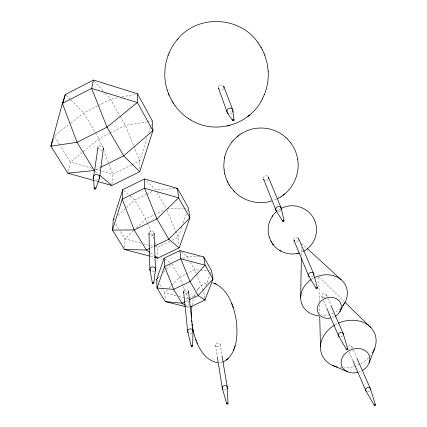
<?xml version="1.0" encoding="UTF-8"?>
<svg xmlns="http://www.w3.org/2000/svg" width="427" height="427" viewBox="0 0 427 427"><rect width="100%" height="100%" fill="white"/><g stroke="black" fill="none" stroke-linecap="round" stroke-linejoin="round"><path stroke-width="0.32" stroke-dasharray="2.13 1.6" d="M139.778 169.124L139.789 160.798L147.432 136.8M301.409 255.357L301.547 247.377M124.631 247.521L124.983 238.89L119.806 230.489M111.954 184.24L112.851 174.157L104.039 151.532M192.049 305.075L193.404 298.911M68.245 171.323L70.423 162.121L99.037 138.69L109.595 133.389M148.644 133.01L150.453 127.331M150.656 126.696L151.66 123.542M181.651 227.361L178.118 237.327L178.929 245.205M183.194 223.001L186.284 214.285M187.389 211.173L187.832 209.924M194.114 296.76L195.908 292.612M204.64 298.222L203.61 291.331L204.074 290.114M205.697 285.844L209.87 274.876M210.105 274.267L210.799 272.437M197.947 289.287L197.119 290.424C199.612 286.48 203.514 282.962 208.349 282.509M198.219 288.919L198.955 287.91M167.496 289.901L164.827 292.757L165.228 299.706M169.273 287.995L179.505 277.043L194.749 269.789L199.905 270.04M158.022 277.977L160.744 275.132M163.466 272.293L166.188 269.453M166.642 268.978L171.633 263.769L179.505 277.043L182.484 284.441M133.523 230.697L124.983 238.89L141.086 243.15M136.368 227.97L145.858 218.87L154.094 214.861M118.124 215.341L125.922 208.136M126.408 207.682L134.692 200.028L145.997 194.477M54.683 135.53L70.274 123.419M70.791 123.019L83.783 112.931L97.756 105.837M277.817 210.612L279.797 209.278M279.781 209.289L280.822 208.691M98.338 105.544L110.566 99.336L118.893 97.612M110.182 133.096L125.431 125.431L146.674 121.962M303.72 251.14L300.459 252.576M95.397 169.93L99.523 167.875M131.591 164.865L112.851 174.157L101.455 170.923M132.178 164.571L139.789 160.798L134.094 146.776M146.594 194.189L151.953 191.558M154.686 214.573L165.276 209.417M150.496 248.034L153.448 246.614M169.749 241.356L157.195 247.409L150.107 245.536M172.14 240.209L178.118 237.327L166.946 210.052M182.868 258.394L187.005 256.413L200.519 256.835M188.777 298.329L196.489 294.689M185.628 301.505L188.633 300.085M276.349 199.217L273.536 200.38M222.109 362.309L220.044 362.72M122.095 96.945L135.546 94.159M147.315 121.855L151.82 121.119M174.931 188.574L155.524 189.807L145.804 180.327M167.101 208.819L183.306 208.243M183.957 208.216L187.197 208.104M200.546 270.072L206.988 270.387M207.634 270.419L210.207 270.547M186.599 306.869L189.177 307.509L188.184 298.612L182.729 285.055M176.191 295.607L164.827 292.757L162.783 289.415M178.716 296.237L188.184 298.612M150.672 256.339L154.494 257.337M143.664 243.828L149.466 245.365M94.613 180.669L97.164 181.384M91.954 168.227L70.423 162.121L60.394 145.959M95.755 169.305L100.82 170.747M185.873 305.524L189.177 307.509M150.678 253.126L154.446 255.842M165.094 258.949L170.122 262.658M181.438 251.855L187.005 256.413L188.942 259.76M95.221 171.371L98.247 173.938M123.734 190.522L129.712 195.71M130.208 196.137L134.692 200.028L145.858 218.87L147.304 222.515M301.617 243.385L306.944 248.284M319.188 277L344.055 301.339M66.206 95.413L70.37 99.56M70.829 100.025L83.783 112.931L95.312 132.397M94.356 81.05L103.558 91.431M105.309 93.406L110.566 99.336L119.934 115.792M54.512 136.491L60.047 145.404M115.664 223.764L119.459 229.929M157.344 280.507L158.022 281.623M159.725 284.403L162.447 288.86M95.648 132.968L99.037 138.69L102.373 147.251M190.234 261.986L194.749 269.789L196.271 273.483M157.179 192.694L166.119 208.264M120.259 116.357L125.431 125.431L133.848 146.162M351.843 346.687L356.977 358.322M326.233 294.657L327.616 297.827M327.819 298.302L331 305.599M349.195 352.104L352.601 360.004M321.857 296.525L322.631 298.356M323.666 300.795L326.506 307.509M196.521 274.097L203.61 291.331M147.545 223.118L153.816 238.906M155.268 242.552L155.988 244.372M156.229 244.981L157.195 247.409L157.648 257.534M220.092 344.429L222.077 356.246M215.48 345.187L217.476 357.826M318.734 277.203L319.348 301.659M319.433 304.963L319.631 312.922M226.305 389.136A2.546 2.06 -10.5 0 1 223.583 389.515M371.09 354.906A28.438 23.095 -20.8 0 1 370.316 355.894M368.624 357.789A28.438 23.095 -20.8 0 1 344.37 367.909M341.808 367.796A28.438 23.095 -20.8 0 1 339.919 367.578M335.211 324.782A28.438 23.095 -20.8 0 1 337.954 323.372M360.708 371.325A14.71 11.791 -20.7 0 1 358.765 372.066M369.889 390.556A2.493 1.954 -20.4 0 1 367.209 391.49M348.032 346.623A2.29 1.857 -20.8 0 1 351.421 346.164A2.29 1.857 -20.8 0 1 350.999 349.056M349.638 349.537A2.29 1.857 -20.8 0 1 348.581 349.387M340.575 308.15A23.811 20.085 -21.3 0 1 335.334 312.148M333.37 313.199A23.811 20.085 -21.3 0 1 322.123 315.985M311.55 279.338A23.811 20.085 -21.3 0 1 314.016 277.897M334.624 316.642A12.244 10.232 -21.1 0 1 332.233 317.656M342.78 335.793A2.599 2.13 -20.7 0 1 339.988 336.78M192.15 332.713A2.663 2.247 -7.7 0 1 188.99 333.135M187.576 293.077A2.439 2.114 -7.2 0 1 184.667 293.274M183.727 290.899A2.439 2.114 -7.2 0 1 185.766 289.389A2.439 2.114 -7.2 0 1 188.126 290.328M154.323 271.316A2.797 2.461 -2.9 0 1 150.977 271.326M153.202 235.245A2.551 2.29 -1.6 0 1 150.01 235.336M149.178 232.699A2.551 2.29 -1.6 0 1 153.955 232.72M97.682 179.922A3.021 2.77 11.2 0 1 94.484 179.244M102.512 149.957A2.738 2.546 14.7 0 1 98.802 149.776M98.6 146.285A2.738 2.546 14.7 0 1 103.297 147.32M280.758 210.5A2.845 2.557 -22.2 0 1 278.105 211.669M268.119 179.276A2.589 2.375 -23.4 0 1 264.751 180.269M263.422 178.235A2.589 2.375 -23.4 0 1 267.66 176.18M298.356 240.262A2.482 2.183 -22 0 1 295.18 241.415M293.803 239.643A2.482 2.183 -22 0 1 295.196 237.412A2.482 2.183 -22 0 1 297.881 237.556M313.188 276.013A2.717 2.327 -21.3 0 1 310.648 277.107M232.224 112.883A3.037 2.925 -26.8 0 1 228.909 113.87M223.684 88.789A2.749 2.679 -32.7 0 1 220.369 90.172M218.629 86.964A2.749 2.679 -32.7 0 1 222.851 85.373M216.831 346.708A2.338 1.954 -10.3 0 0 220.113 344.568A2.338 1.954 -10.3 0 0 216.452 343.351A2.338 1.954 -10.3 0 0 216.831 346.708M323.436 297.688A2.381 2.007 -21.3 0 0 326.335 294.924A2.381 2.007 -21.3 0 0 322.444 294.352A2.381 2.007 -21.3 0 0 323.436 297.688"/><path stroke-width="0.64" d="M93.977 180.493L67.813 173.165L50.882 146.178L62.358 103.355L65.283 94.49L93.481 80.062L137.467 93.759L137.366 102.507L152.935 130.641L139.773 171.686L111.842 185.499L97.804 181.566M300.667 297.518L301.361 258.02M276.904 211.333C269.378 217.396 266.234 228.199 269.341 237.343M192.636 345.987L192.983 330.866M154.494 257.337L157.68 258.164L179.196 247.831L189.887 217.898L188.494 208.056L177.52 188.408L144.417 178.972L122.736 189.663L122.223 199.174L112.472 230.068L124.545 249.517L149.397 256.003M122.736 189.663L113.251 219.846L112.472 230.068L134.201 229.939L156.912 218.902L178.614 197.813L177.52 188.408L176.223 188.488M191.835 306.26L191.365 317.571M153.816 282.968L155.46 269.57M99.56 177.739L103.398 148.409M93.582 176.879L97.89 148.238M224.362 158.684L223.748 166.151L224.682 173.762M224.709 157.019C225.952 151.59 228.44 146.466 231.898 142.111M224.34 158.801L224.735 156.896M93.481 80.062L91.65 88.4L107.012 127.193L123.697 155.834L139.773 171.686M223.065 361.995C237.407 354.554 237.914 334.827 236.312 320.741C233.959 306.175 228.125 288.358 212.94 282.823M62.886 103.419L65.283 94.49M264.468 94.33C267.366 87.087 268.647 79.209 268.215 71.416M53.199 138.946L50.882 146.178L77.041 142.282L107.012 127.193L137.366 102.507L91.65 88.4L62.358 103.355L77.041 142.282L94.218 170.517L67.813 173.165M177.168 39.78C165.617 53.46 161.785 73.081 167.24 90.118M233.574 350.156L234.06 348.758M234.492 347.493L235.026 345.966M185.313 306.554L165.34 301.601L157.008 288.049L156.661 279.397L164.091 258.207L179.922 250.612L203.738 256.931L211.498 270.611L212.993 279.05L204.923 300.101L190.346 306.96M95.728 188.766L99.475 178.128M369.136 362.859L374.666 348.485M168.003 55.766L168.137 55.435M168.953 53.354L169.092 53.023M264.489 94.292L262.338 99M339.849 311.737L344.482 303.181M261.11 101.247L262.354 98.968M261.121 101.22C248.023 125.527 214.13 134.718 190.704 119.939M272.853 215.624L272.143 216.633M233.025 140.771L235.624 138.07L239.905 134.612M177.926 38.9C198.016 14.07 240.417 16.327 258.084 42.828M231.845 142.18L233.078 140.707M177.082 39.882L178.011 38.793M156.661 279.397L157.568 278.447M113.251 219.846L114.228 218.944M226.459 360.084L228.36 358.408M281.655 196.239C293.461 188.419 299.989 173.533 297.715 159.554M247.788 116.486L249.758 114.874M236.996 136.848L238.426 135.695M283.144 195.176L284.579 194.039M241.42 133.624C254.935 124.908 273.995 126.525 285.802 137.462M239.883 134.633L241.442 133.603M280.112 197.226L281.665 196.228M280.128 197.215L277.443 198.688M303.72 251.14C314.101 245.872 319.273 232.55 315.078 221.677M100.703 167.288L123.697 155.834L152.935 130.641L152.466 121.017L137.467 93.759M149.909 248.322L146.365 250.03L124.545 249.517M154.627 246.043L168.793 239.211L189.887 217.898L178.614 197.813L144.545 188.2L122.223 199.174L134.201 229.939L146.365 250.03L149.599 252.352M185.024 301.788L182.019 303.202L165.34 301.601M189.236 299.802L198.245 295.548L212.993 279.05L205.088 265.172L203.738 256.931M281.879 208.152C294.15 201.838 310.733 208.557 315.078 221.672M271.812 200.968C258.949 205.088 244.02 201.405 234.578 191.739M272.768 244.052C278.58 252.24 289.762 255.97 299.332 252.949M297.005 253.521L298.19 253.264M227.345 125.965L229.833 125.367M217.861 362.795C201.96 359.977 195.39 341.536 192.481 327.658M214.034 283.16L216.297 284.11M332.74 365.485L347.343 371.666M279.829 250.51L280.913 251.129M185.323 305.193L182.019 303.202L173.666 289.341L164.598 266.517L164.091 258.207M174.937 105.512C178.678 110.71 183.391 115.215 188.75 118.717M188.585 118.615L190.885 120.046M154.985 256.227L157.68 258.164M179.196 247.831L168.793 239.211L156.912 218.902L144.545 188.2L144.417 178.972M99.758 175.225L111.842 185.499M287.109 138.695L290.76 142.885M307.424 248.727L341.13 279.706M285.775 137.435L287.136 138.716M345.005 302.273L370.721 327.44M233.446 190.549L230.836 187.346M234.674 191.835L233.27 190.351M290.734 142.858C294.39 147.747 296.818 153.549 297.72 159.591M257.967 42.668L259.637 45.097M272.837 244.143L273.51 245.013M272.132 243.134L272.794 244.084M172.903 102.48L173.762 103.825M173.709 103.74L175.011 105.624M230.879 187.41L229.561 185.462M227.5 112.904L232.598 120.515M271.204 241.597L271.492 242.104M260.886 47.109L261.212 47.685M259.573 44.995L260.929 47.178M271.476 242.082L272.052 243.011M275.97 210.308L282.631 221.149M228.872 184.336L227.495 181.747M228.813 184.24L229.646 185.596M172.145 101.226L169.407 95.899L167.197 89.99M172.049 101.06L173.052 102.72M308.646 275.879L316.071 288.374M338.456 335.707L346.489 349.526M365.768 390.518L374.276 405.394M262.215 49.516L264.11 53.562M261.148 47.562L262.247 49.58M269.314 237.263L270.846 240.94M270.825 240.897L271.225 241.639M227.863 182.489L225.76 177.568L224.613 173.479M227.127 180.973L227.458 181.667M357.191 358.803L370.364 388.618M331.058 305.732L343.239 333.695M352.862 360.612L365.709 390.39M313.631 273.734L298.542 238.415A2.482 2.183 -22 0 1 298.676 239.024M326.767 308.118L338.397 335.569M268.375 177.12L281.174 208.018M293.936 240.252L308.577 275.73M195.598 339.278L196.233 340.821M196.922 342.491L197.53 343.97M169.087 95.136L168.35 93.321M264.868 55.467L267.217 63.639L268.22 71.506M264.073 53.466L264.943 55.654M263.582 179.062L275.895 210.143M223.801 86.553L232.72 109.904M231.658 303.282L232.245 304.846M232.763 306.239L233.361 307.846M218.667 88.48L227.036 112.034M370.433 388.853L375.477 404.967M343.319 333.946L347.743 349.072A0.673 0.544 -20.6 0 1 346.911 349.804A0.673 0.544 -20.6 0 1 346.644 348.902A0.673 0.544 -20.6 0 1 347.733 349.046M222.296 388.271L226.721 403.766M313.717 274.011L317.378 287.894A0.699 0.598 -21 0 1 316.519 288.679A0.699 0.598 -21 0 1 316.226 287.691A0.699 0.598 -21 0 1 317.373 287.862M187.773 331.843L191.291 346.238M281.27 208.323L284.003 220.636M149.888 269.624L152.38 282.984M222.077 356.246L227.249 387.108M217.476 357.826L222.248 388.095M204.736 298.847L204.923 300.101L198.245 295.548L190.036 281.574L180.77 258.783L179.922 250.612M223.988 169.738L224.031 170.021M191.904 323.912L192.177 325.833M232.923 110.823L234.001 119.976M188.456 291.171L192.977 330.786M183.626 291.801L187.693 331.491M191.504 320.085L191.67 321.99M93.582 177.568L94.223 188.558M227.276 387.326L228.002 403.526A0.657 0.523 -10.6 0 1 227.079 404.091A0.657 0.523 -10.6 0 1 226.977 403.189A0.657 0.523 -10.6 0 1 228.002 403.504M155.471 269.175L154.099 233.355A2.551 2.29 -1.6 0 1 153.992 234.167M319.716 316.242L320.485 346.815M149.007 233.5L149.877 269.357M223.129 389.296A2.546 2.06 -10.5 0 1 222.691 386.52A2.546 2.06 -10.5 0 1 226.075 385.752A2.546 2.06 -10.5 0 1 226.993 388.421M338.424 323.164A28.438 23.095 -20.8 0 1 369.424 326.207A28.438 23.095 -20.8 0 1 372.488 352.862M337.469 367.103A28.438 23.095 -20.8 0 1 320.528 348.774A28.438 23.095 -20.8 0 1 334.474 325.214M357.767 372.355A14.71 11.791 -20.7 0 1 341.557 359.497A14.71 11.791 -20.7 0 1 364.231 350.06A14.71 11.791 -20.7 0 1 362.55 370.369M366.601 391.303A2.493 1.954 -20.4 0 1 365.891 388.842A2.493 1.954 -20.4 0 1 368.869 387.513A2.493 1.954 -20.4 0 1 370.417 389.6M314.528 277.641A23.811 20.085 -21.3 0 1 342.273 280.752A23.811 20.085 -21.3 0 1 342.732 305.743M318.873 315.879A23.811 20.085 -21.3 0 1 301.056 301.435A23.811 20.085 -21.3 0 1 311.08 279.653M330.557 318.088A12.244 10.232 -21.1 0 1 317.779 306.175A12.244 10.232 -21.1 0 1 336.689 298.815A12.244 10.232 -21.1 0 1 335.376 316.21M339.198 336.492A2.599 2.13 -20.7 0 1 338.643 333.749A2.599 2.13 -20.7 0 1 341.819 332.516A2.599 2.13 -20.7 0 1 343.271 334.912M188.27 332.638A2.663 2.247 -7.7 0 1 188.339 329.724A2.663 2.247 -7.7 0 1 191.739 329.164A2.663 2.247 -7.7 0 1 192.79 331.896M188.43 291.022A2.439 2.114 -7.2 0 1 188.291 292.212M183.957 292.639A2.439 2.114 -7.2 0 1 183.61 291.497M150.544 270.969A2.797 2.461 -2.9 0 1 150.624 267.702A2.797 2.461 -2.9 0 1 154.323 267.345A2.797 2.461 -2.9 0 1 155.113 270.526M149.162 234.3A2.551 2.29 -1.6 0 1 149.018 233.339M93.86 178.427A3.021 2.77 11.2 0 1 94.89 174.947A3.021 2.77 11.2 0 1 98.808 175.513A3.021 2.77 11.2 0 1 98.883 179.153M103.419 148.046A2.738 2.546 14.7 0 1 103.104 149.263M98.039 148.5A2.738 2.546 14.7 0 1 98.119 147.059M276.829 211.253A2.845 2.557 -22.2 0 1 276.152 207.864A2.845 2.557 -22.2 0 1 279.786 206.668A2.845 2.557 -22.2 0 1 281.153 209.833M268.305 176.965A2.589 2.375 -23.4 0 1 268.503 178.294M264.169 179.89A2.589 2.375 -23.4 0 1 263.651 179.217M294.481 241.009A2.482 2.183 -22 0 1 294 240.396M309.297 276.643A2.717 2.327 -21.3 0 1 308.902 273.595A2.717 2.327 -21.3 0 1 312.281 272.495A2.717 2.327 -21.3 0 1 313.637 275.234M228.328 113.614A3.037 2.925 -26.8 0 1 227.244 109.776A3.037 2.925 -26.8 0 1 231.119 108.325A3.037 2.925 -26.8 0 1 232.752 111.959M223.529 86.046A2.749 2.679 -32.7 0 1 223.972 87.871M219.008 89.163A2.749 2.679 -32.7 0 1 218.539 87.727M164.598 266.517L157.008 288.049L173.666 289.341L190.036 281.574L205.088 265.172L180.77 258.783L164.598 266.517M374.671 405.645A0.64 0.496 -20.2 0 0 375.472 404.94A0.64 0.496 -20.2 0 0 374.436 404.817A0.64 0.496 -20.2 0 0 374.671 405.645M191.675 346.596A0.689 0.576 -7.9 0 0 192.63 345.966A0.689 0.576 -7.9 0 0 191.542 345.608A0.689 0.576 -7.9 0 0 191.675 346.596M152.727 283.464A0.726 0.63 -3.2 0 0 153.821 282.914A0.726 0.63 -3.2 0 0 152.743 282.37A0.726 0.63 -3.2 0 0 152.727 283.464M94.484 189.012A0.785 0.71 10.1 0 0 95.765 188.649A0.785 0.71 10.1 0 0 94.746 187.805A0.785 0.71 10.1 0 0 94.484 189.012M283.165 221.496A0.737 0.657 -21.9 0 0 283.976 220.556A0.737 0.657 -21.9 0 0 282.743 220.439A0.737 0.657 -21.9 0 0 283.165 221.496M233.105 120.793A0.785 0.753 -25.6 0 0 233.948 119.741A0.785 0.753 -25.6 0 0 232.614 119.587A0.785 0.753 -25.6 0 0 233.105 120.793"/></g></svg>
